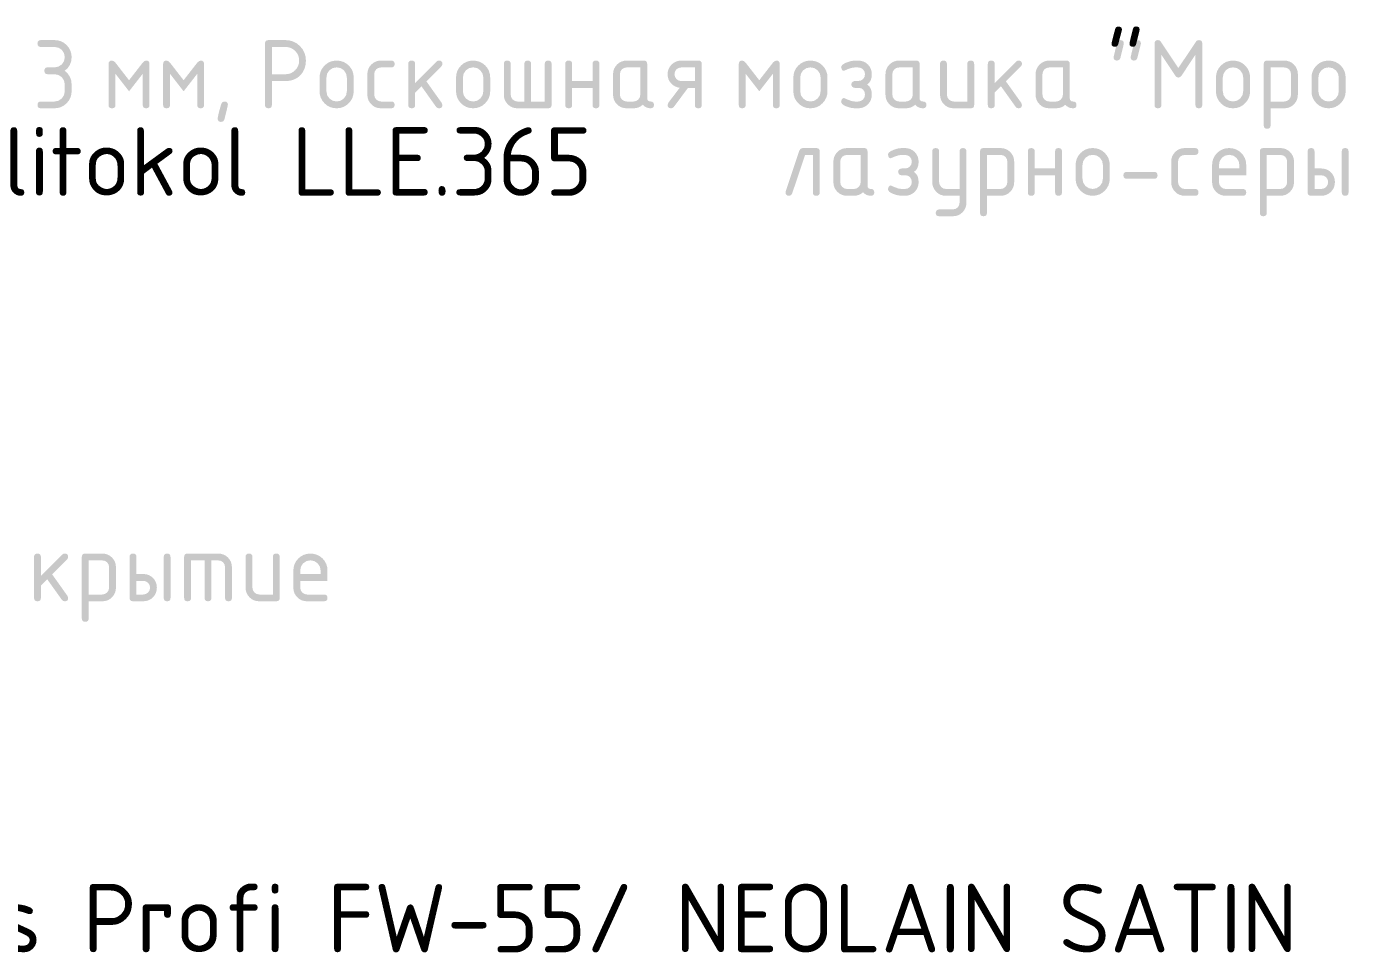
# Model space of a CAD drawing. Header units: millimetres. Extents: x 0 to 1189, y 0 to 841.
# Drawn here: x 1062.2 to 1120.9, y 660.6 to 701.7 of the extents above; entities that cross this region are included whole.
import ezdxf

# ---------------------------------------------------------------- set-up
doc = ezdxf.new("R2010")
doc.units = ezdxf.units.MM

msp = doc.modelspace()

# ---------------------------------------------------------------- hatches: boundary and pattern name
h = msp.add_hatch(color=7)
h.dxf.hatch_style = 2
h.paths.add_polyline_path([(1063.437874, 699.580735), (1063.133052, 699.580735), (1063.068723, 699.590243), (1063.022326, 699.618769), (1062.994223, 699.666311), (1062.984775, 699.73287), (1062.994223, 699.799748), (1063.022326, 699.847454), (1063.068723, 699.87604), (1063.133052, 699.885557), (1063.437874, 699.885557), (1063.612885, 699.919319), (1063.759784, 700.016746), (1063.858658, 700.163163), (1063.890973, 700.338105), (1063.858658, 700.513529), (1063.759784, 700.660015), (1063.612885, 700.758889), (1063.437874, 700.791204), (1062.832639, 700.791204), (1062.765762, 700.800721), (1062.718056, 700.829307), (1062.68947, 700.877012), (1062.679953, 700.94389), (1062.68947, 701.01045), (1062.718056, 701.057992), (1062.765762, 701.086517), (1062.832639, 701.096026), (1063.437874, 701.096026), (1063.58845, 701.082512), (1063.728433, 701.041662), (1063.85653, 700.97301), (1063.97145, 700.876091), (1064.068826, 700.758699), (1064.13902, 700.629422), (1064.181515, 700.488983), (1064.195795, 700.338105), (1064.176692, 700.159666), (1064.119452, 699.999107), (1064.024177, 699.856739), (1063.890973, 699.73287), (1064.024177, 699.609235), (1064.119452, 699.46684), (1064.176692, 699.306152), (1064.195795, 699.127636), (1064.195795, 698.822814), (1064.181515, 698.672858), (1064.13902, 698.533908), (1064.068826, 698.406018), (1063.97145, 698.289238), (1063.85467, 698.192551), (1063.72678, 698.123873), (1063.58783, 698.082894), (1063.437874, 698.069303), (1062.832639, 698.069303), (1062.765762, 698.078131), (1062.718056, 698.105201), (1062.68947, 698.151391), (1062.679953, 698.21758), (1062.68947, 698.284139), (1062.718056, 698.331681), (1062.765762, 698.360207), (1062.832639, 698.369715), (1063.437874, 698.369715), (1063.612885, 698.404235), (1063.759784, 698.505314), (1063.858658, 698.650353), (1063.890973, 698.827224), (1063.890973, 699.127636), (1063.858658, 699.302647), (1063.759784, 699.449546), (1063.612885, 699.54842)])
h = msp.add_hatch(color=7)
h.paths.add_polyline_path([(1072.934994, 701.096026), (1073.692364, 701.096026), (1073.873498, 701.079377), (1074.041352, 701.029398), (1074.195667, 700.946035), (1074.336183, 700.829238), (1074.450431, 700.69121), (1074.532485, 700.537783), (1074.581982, 700.369266), (1074.598562, 700.185969), (1074.582723, 699.994724), (1074.535517, 699.821409), (1074.457408, 699.666389), (1074.348861, 699.530023), (1074.21241, 699.418695), (1074.0572, 699.339303), (1073.883696, 699.291743), (1073.692364, 699.275913), (1073.08713, 699.275913), (1073.08713, 698.21758), (1073.077621, 698.151391), (1073.049096, 698.105201), (1073.001553, 698.078131), (1072.934994, 698.069303), (1072.868116, 698.078131), (1072.82041, 698.105201), (1072.791825, 698.151391), (1072.782308, 698.21758), (1072.782308, 700.94389), (1072.791825, 701.01045), (1072.82041, 701.057992), (1072.868116, 701.086517)])
h.paths.add_polyline_path([(1073.08713, 700.791204), (1073.08713, 699.580735), (1073.692364, 699.580735), (1073.814777, 699.591802), (1073.927113, 699.625039), (1074.02901, 699.680496), (1074.120107, 699.758226), (1074.197923, 699.849633), (1074.25357, 699.951634), (1074.286996, 700.063867), (1074.29815, 700.185969), (1074.286996, 700.308132), (1074.25357, 700.420787), (1074.197923, 700.523933), (1074.120107, 700.617571), (1074.02901, 700.69307), (1073.927113, 700.747382), (1073.814777, 700.780197), (1073.692364, 700.791204)])
h = msp.add_hatch(color=7)
h.paths.add_polyline_path([(1110.766418, 701.096026), (1110.830746, 701.086578), (1110.877143, 701.058474), (1110.905246, 701.012077), (1110.914694, 700.947749), (1110.910285, 700.909715), (1110.762559, 700.300071), (1110.710538, 700.214495), (1110.614282, 700.185969), (1110.547404, 700.195478), (1110.499698, 700.224003), (1110.471113, 700.271546), (1110.461595, 700.338105), (1110.471173, 700.385914), (1110.500181, 700.509326), (1110.549032, 700.708082), (1110.618141, 700.981924), (1110.668508, 701.0675)])
h.paths.add_polyline_path([(1111.519929, 701.096026), (1111.586807, 701.086578), (1111.634513, 701.058474), (1111.663098, 701.012077), (1111.672615, 700.947749), (1111.668206, 700.905857), (1111.51607, 700.300071), (1111.466185, 700.214495), (1111.371652, 700.185969), (1111.305093, 700.195478), (1111.25755, 700.224003), (1111.229025, 700.271546), (1111.219517, 700.338105), (1111.229094, 700.385914), (1111.258102, 700.509326), (1111.306953, 700.708082), (1111.376062, 700.981924), (1111.425878, 701.0675)])
h = msp.add_hatch(color=7)
h.dxf.hatch_style = 2
h.paths.add_polyline_path([(1114.246808, 701.096026), (1114.313686, 701.086517), (1114.361392, 701.057992), (1114.389978, 701.01045), (1114.399495, 700.94389), (1114.399495, 698.21758), (1114.389978, 698.151391), (1114.361392, 698.105201), (1114.313686, 698.078131), (1114.246808, 698.069303), (1114.180249, 698.078131), (1114.132707, 698.105201), (1114.104181, 698.151391), (1114.094673, 698.21758), (1114.094673, 700.448348), (1113.480619, 699.521204), (1113.413646, 699.454713), (1113.336752, 699.432458), (1113.263922, 699.454713), (1113.197294, 699.521204), (1112.583241, 700.448348), (1112.583241, 698.21758), (1112.573732, 698.151391), (1112.545207, 698.105201), (1112.497664, 698.078131), (1112.431105, 698.069303), (1112.364227, 698.078131), (1112.316521, 698.105201), (1112.287936, 698.151391), (1112.278418, 698.21758), (1112.278418, 700.94389), (1112.287936, 701.01045), (1112.316521, 701.057992), (1112.364227, 701.086517), (1112.431105, 701.096026), (1112.504555, 701.077009), (1112.562294, 701.019958), (1113.336752, 699.855791), (1114.120029, 701.028226), (1114.174117, 701.079696)])
h = msp.add_hatch(color=7)
h.dxf.hatch_style = 2
h.paths.add_polyline_path([(1066.746013, 698.822814), (1066.140779, 699.601681), (1066.140779, 698.21758), (1066.131271, 698.151391), (1066.102745, 698.105201), (1066.055203, 698.078131), (1065.988644, 698.069303), (1065.921766, 698.078131), (1065.87406, 698.105201), (1065.845474, 698.151391), (1065.835957, 698.21758), (1065.835957, 700.037692), (1065.845474, 700.102021), (1065.87406, 700.148418), (1065.921766, 700.176521), (1065.988644, 700.185969), (1066.064711, 700.163163), (1066.140779, 700.092814), (1066.746013, 699.313947), (1067.351799, 700.092814), (1067.427867, 700.163163), (1067.503934, 700.185969), (1067.568263, 700.176521), (1067.61466, 700.148418), (1067.642763, 700.102021), (1067.652211, 700.037692), (1067.652211, 698.21758), (1067.642763, 698.151391), (1067.61466, 698.105201), (1067.568263, 698.078131), (1067.503934, 698.069303), (1067.437375, 698.078131), (1067.389833, 698.105201), (1067.361307, 698.151391), (1067.351799, 698.21758), (1067.351799, 699.601681)])
h = msp.add_hatch(color=7)
h.dxf.hatch_style = 2
h.paths.add_polyline_path([(1069.168487, 698.822814), (1068.563252, 699.601681), (1068.563252, 698.21758), (1068.553744, 698.151391), (1068.525219, 698.105201), (1068.477676, 698.078131), (1068.411117, 698.069303), (1068.344239, 698.078131), (1068.296533, 698.105201), (1068.267948, 698.151391), (1068.25843, 698.21758), (1068.25843, 700.037692), (1068.267948, 700.102021), (1068.296533, 700.148418), (1068.344239, 700.176521), (1068.411117, 700.185969), (1068.487185, 700.163163), (1068.563252, 700.092814), (1069.168487, 699.313947), (1069.774272, 700.092814), (1069.85034, 700.163163), (1069.926408, 700.185969), (1069.990736, 700.176521), (1070.037133, 700.148418), (1070.065237, 700.102021), (1070.074685, 700.037692), (1070.074685, 698.21758), (1070.065237, 698.151391), (1070.037133, 698.105201), (1069.990736, 698.078131), (1069.926408, 698.069303), (1069.859849, 698.078131), (1069.812306, 698.105201), (1069.783781, 698.151391), (1069.774272, 698.21758), (1069.774272, 699.601681)])
h = msp.add_hatch(color=7)
h.paths.add_polyline_path([(1075.204781, 698.822814), (1075.204781, 699.428048), (1075.21838, 699.580554), (1075.25942, 699.720813), (1075.328262, 699.849185), (1075.425267, 699.966034), (1075.541797, 700.062721), (1075.670007, 700.131399), (1075.810205, 700.172378), (1075.962702, 700.185969), (1076.115199, 700.172439), (1076.255397, 700.131881), (1076.383607, 700.064349), (1076.500137, 699.969893), (1076.597142, 699.853294), (1076.665984, 699.724602), (1076.707023, 699.583095), (1076.720623, 699.428048), (1076.720623, 698.822814), (1076.706343, 698.672858), (1076.663848, 698.533908), (1076.593654, 698.406018), (1076.496278, 698.289238), (1076.381359, 698.192551), (1076.253261, 698.123873), (1076.113278, 698.082894), (1075.962702, 698.069303), (1075.810205, 698.082894), (1075.670007, 698.123873), (1075.541797, 698.192551), (1075.425267, 698.289238), (1075.328262, 698.406018), (1075.25942, 698.533908), (1075.21838, 698.672858)])
h.paths.add_polyline_path([(1076.415801, 698.827224), (1076.415801, 699.432458), (1076.383486, 699.606022), (1076.284612, 699.754368), (1076.137713, 699.853242), (1075.962702, 699.885557), (1075.787691, 699.853242), (1075.640792, 699.754368), (1075.541918, 699.606022), (1075.509603, 699.432458), (1075.509603, 698.827224), (1075.541918, 698.650353), (1075.640792, 698.505314), (1075.787691, 698.404235), (1075.962702, 698.369715), (1076.137713, 698.404235), (1076.284612, 698.505314), (1076.383486, 698.651799)])
h = msp.add_hatch(color=7)
h.dxf.hatch_style = 2
h.paths.add_polyline_path([(1077.631369, 699.580735), (1077.631369, 698.674537), (1077.653693, 698.55892), (1077.720666, 698.459012), (1077.818438, 698.392039), (1077.932332, 698.369715), (1078.38488, 698.369715), (1078.451758, 698.360207), (1078.499464, 698.331681), (1078.52805, 698.284139), (1078.537567, 698.21758), (1078.52805, 698.151391), (1078.499464, 698.105201), (1078.451758, 698.078131), (1078.38488, 698.069303), (1077.932332, 698.069303), (1077.80992, 698.079767), (1077.697584, 698.111677), (1077.595686, 698.165808), (1077.504589, 698.242936), (1077.426773, 698.335953), (1077.371126, 698.438066), (1077.3377, 698.550514), (1077.326547, 698.674537), (1077.326547, 699.580735), (1077.3377, 699.702898), (1077.371126, 699.815553), (1077.426773, 699.918699), (1077.504589, 700.012337), (1077.595686, 700.087603), (1077.697584, 700.141941), (1077.80992, 700.174885), (1077.932332, 700.185969), (1078.38488, 700.185969), (1078.451758, 700.176461), (1078.499464, 700.147936), (1078.52805, 700.100393), (1078.537567, 700.033834), (1078.52805, 699.966956), (1078.499464, 699.91925), (1078.451758, 699.890664), (1078.38488, 699.881147), (1077.932332, 699.881147), (1077.814579, 699.859374), (1077.716256, 699.79626), (1077.653142, 699.698006)])
h = msp.add_hatch(color=7)
h.dxf.hatch_style = 2
h.paths.add_polyline_path([(1079.448192, 699.191026), (1080.400692, 700.143526), (1080.447201, 700.17591), (1080.506525, 700.185969), (1080.573403, 700.176521), (1080.621109, 700.148418), (1080.649695, 700.102021), (1080.659212, 700.037692), (1080.646947, 699.980022), (1080.612359, 699.931859), (1079.947593, 699.263235), (1080.629446, 698.306325), (1080.659212, 698.21758), (1080.649695, 698.151391), (1080.621109, 698.105201), (1080.573403, 698.078131), (1080.506525, 698.069303), (1080.433627, 698.085081), (1080.379746, 698.132692), (1079.727658, 699.047159), (1079.448192, 698.763834), (1079.448192, 698.21758), (1079.438683, 698.151391), (1079.410158, 698.105201), (1079.362616, 698.078131), (1079.296056, 698.069303), (1079.229179, 698.078131), (1079.181473, 698.105201), (1079.152887, 698.151391), (1079.14337, 698.21758), (1079.14337, 700.037692), (1079.152887, 700.102021), (1079.181473, 700.148418), (1079.229179, 700.176521), (1079.296056, 700.185969), (1079.362616, 700.176521), (1079.410158, 700.148418), (1079.438683, 700.102021), (1079.448192, 700.037692)])
h = msp.add_hatch(color=7)
h.paths.add_polyline_path([(1081.265136, 698.822814), (1081.265136, 699.428048), (1081.278735, 699.580554), (1081.319775, 699.720813), (1081.388617, 699.849185), (1081.485622, 699.966034), (1081.602152, 700.062721), (1081.730361, 700.131399), (1081.87056, 700.172378), (1082.023057, 700.185969), (1082.175554, 700.172439), (1082.315752, 700.131881), (1082.443961, 700.064349), (1082.560492, 699.969893), (1082.657497, 699.853294), (1082.726338, 699.724602), (1082.767378, 699.583095), (1082.780978, 699.428048), (1082.780978, 698.822814), (1082.766698, 698.672858), (1082.724203, 698.533908), (1082.654009, 698.406018), (1082.556633, 698.289238), (1082.441713, 698.192551), (1082.313616, 698.123873), (1082.173633, 698.082894), (1082.023057, 698.069303), (1081.87056, 698.082894), (1081.730361, 698.123873), (1081.602152, 698.192551), (1081.485622, 698.289238), (1081.388617, 698.406018), (1081.319775, 698.533908), (1081.278735, 698.672858)])
h.paths.add_polyline_path([(1082.476156, 698.827224), (1082.476156, 699.432458), (1082.443841, 699.606022), (1082.344966, 699.754368), (1082.198068, 699.853242), (1082.023057, 699.885557), (1081.848046, 699.853242), (1081.701147, 699.754368), (1081.602273, 699.606022), (1081.569958, 699.432458), (1081.569958, 698.827224), (1081.602273, 698.650353), (1081.701147, 698.505314), (1081.848046, 698.404235), (1082.023057, 698.369715), (1082.198068, 698.404235), (1082.344966, 698.505314), (1082.443841, 698.651799)])
h = msp.add_hatch(color=7)
h.dxf.hatch_style = 2
h.paths.add_polyline_path([(1085.355291, 698.069303), (1083.979458, 698.069303), (1083.863065, 698.079767), (1083.754838, 698.111677), (1083.655292, 698.165808), (1083.564944, 698.242936), (1083.487128, 698.335755), (1083.431481, 698.436481), (1083.398055, 698.545165), (1083.386902, 698.661859), (1083.386902, 700.037692), (1083.396419, 700.102021), (1083.425004, 700.148418), (1083.47271, 700.176521), (1083.539588, 700.185969), (1083.606147, 700.176521), (1083.65369, 700.148418), (1083.682215, 700.102021), (1083.691724, 700.037692), (1083.691724, 698.674537), (1083.714048, 698.55892), (1083.78102, 698.459012), (1083.878792, 698.392039), (1083.992687, 698.369715), (1084.296958, 698.369715), (1084.296958, 700.037692), (1084.306484, 700.102021), (1084.334716, 700.148418), (1084.381139, 700.176521), (1084.445235, 700.185969), (1084.512113, 700.176521), (1084.559819, 700.148418), (1084.588404, 700.102021), (1084.597922, 700.037692), (1084.597922, 698.369715), (1085.203156, 698.369715), (1085.203156, 700.037692), (1085.212664, 700.102021), (1085.24119, 700.148418), (1085.288732, 700.176521), (1085.355291, 700.185969), (1085.422169, 700.176521), (1085.469875, 700.148418), (1085.498461, 700.102021), (1085.507978, 700.037692), (1085.507978, 698.21758), (1085.498461, 698.151391), (1085.469875, 698.105201), (1085.422169, 698.078131)])
h = msp.add_hatch(color=7)
h.dxf.hatch_style = 2
h.paths.add_polyline_path([(1086.41914, 698.975501), (1086.41914, 698.21758), (1086.409631, 698.151391), (1086.381106, 698.105201), (1086.333564, 698.078131), (1086.267005, 698.069303), (1086.200127, 698.078131), (1086.152421, 698.105201), (1086.123835, 698.151391), (1086.114318, 698.21758), (1086.114318, 700.037692), (1086.123835, 700.102021), (1086.152421, 700.148418), (1086.200127, 700.176521), (1086.267005, 700.185969), (1086.333564, 700.176521), (1086.381106, 700.148418), (1086.409631, 700.102021), (1086.41914, 700.037692), (1086.41914, 699.279771), (1087.325338, 699.279771), (1087.325338, 700.037692), (1087.334846, 700.102021), (1087.363372, 700.148418), (1087.410914, 700.176521), (1087.477473, 700.185969), (1087.544351, 700.176521), (1087.592057, 700.148418), (1087.620643, 700.102021), (1087.63016, 700.037692), (1087.63016, 698.21758), (1087.620643, 698.151391), (1087.592057, 698.105201), (1087.544351, 698.078131), (1087.477473, 698.069303), (1087.410914, 698.078131), (1087.363372, 698.105201), (1087.334846, 698.151391), (1087.325338, 698.21758), (1087.325338, 698.975501)])
h = msp.add_hatch(color=7)
h.paths.add_polyline_path([(1089.447104, 699.881147), (1088.841869, 699.881147), (1088.724116, 699.859374), (1088.625793, 699.79626), (1088.562679, 699.698006), (1088.540906, 699.580735), (1088.540906, 698.674537), (1088.56323, 698.55892), (1088.630203, 698.459012), (1088.727974, 698.392039), (1088.841869, 698.369715), (1089.14614, 698.369715), (1089.261689, 698.392039), (1089.357807, 698.459012), (1089.424779, 698.557266), (1089.447104, 698.674537)])
h.paths.add_polyline_path([(1090.052338, 698.21758), (1090.04289, 698.151391), (1090.014787, 698.105201), (1089.96839, 698.078131), (1089.904061, 698.069303), (1089.801664, 698.07888), (1089.709964, 698.107888), (1089.628497, 698.156739), (1089.556796, 698.225848), (1089.467128, 698.156739), (1089.369038, 698.107888), (1089.262162, 698.07888), (1089.14614, 698.069303), (1088.841869, 698.069303), (1088.719456, 698.079767), (1088.607121, 698.111677), (1088.505223, 698.165808), (1088.414126, 698.242936), (1088.33631, 698.335953), (1088.280663, 698.438066), (1088.247237, 698.550514), (1088.236084, 698.674537), (1088.236084, 699.580735), (1088.247237, 699.702898), (1088.280663, 699.815553), (1088.33631, 699.918699), (1088.414126, 700.012337), (1088.505223, 700.087603), (1088.607121, 700.141941), (1088.719456, 700.174885), (1088.841869, 700.185969), (1089.599239, 700.185969), (1089.666117, 700.176521), (1089.713823, 700.148418), (1089.742409, 700.102021), (1089.751926, 700.037692), (1089.751926, 698.522402), (1089.761434, 698.455524), (1089.78996, 698.407818), (1089.837502, 698.379232), (1089.904061, 698.369715), (1089.96839, 698.360207), (1090.014787, 698.331681), (1090.04289, 698.284139)])
h = msp.add_hatch(color=7)
h.paths.add_polyline_path([(1091.196543, 698.979359), (1091.086188, 699.003475), (1090.98467, 699.044127), (1090.892763, 699.102142), (1090.811244, 699.178348), (1090.744366, 699.267576), (1090.69666, 699.363832), (1090.668074, 699.467943), (1090.658557, 699.580735), (1090.669711, 699.702898), (1090.703137, 699.815553), (1090.758784, 699.918699), (1090.8366, 700.012337), (1090.927697, 700.087603), (1091.029594, 700.141941), (1091.14193, 700.174885), (1091.264343, 700.185969), (1092.021713, 700.185969), (1092.08859, 700.176521), (1092.136296, 700.148418), (1092.164882, 700.102021), (1092.174399, 700.037692), (1092.174399, 698.21758), (1092.164882, 698.151391), (1092.136296, 698.105201), (1092.08859, 698.078131), (1092.021713, 698.069303), (1091.955153, 698.078131), (1091.907611, 698.105201), (1091.879086, 698.151391), (1091.869577, 698.21758), (1091.869577, 698.975501), (1091.564755, 698.975501), (1090.933614, 698.128834), (1090.878837, 698.083152), (1090.811244, 698.069303), (1090.744366, 698.078131), (1090.69666, 698.105201), (1090.668074, 698.151391), (1090.658557, 698.21758), (1090.688323, 698.310735)])
h.paths.add_polyline_path([(1090.963379, 699.580735), (1090.985703, 699.464635), (1091.052676, 699.364659), (1091.150448, 699.298168), (1091.264343, 699.275913), (1091.869577, 699.275913), (1091.869577, 699.881147), (1091.264343, 699.881147), (1091.146589, 699.859374), (1091.048266, 699.79626), (1090.985152, 699.698006)])
h = msp.add_hatch(color=7)
h.dxf.hatch_style = 2
h.paths.add_polyline_path([(1094.728866, 698.822814), (1094.123631, 699.601681), (1094.123631, 698.21758), (1094.114123, 698.151391), (1094.085598, 698.105201), (1094.038055, 698.078131), (1093.971496, 698.069303), (1093.904618, 698.078131), (1093.856912, 698.105201), (1093.828326, 698.151391), (1093.818809, 698.21758), (1093.818809, 700.037692), (1093.828326, 700.102021), (1093.856912, 700.148418), (1093.904618, 700.176521), (1093.971496, 700.185969), (1094.047564, 700.163163), (1094.123631, 700.092814), (1094.728866, 699.313947), (1095.334651, 700.092814), (1095.410719, 700.163163), (1095.486787, 700.185969), (1095.551115, 700.176521), (1095.597512, 700.148418), (1095.625615, 700.102021), (1095.635064, 700.037692), (1095.635064, 698.21758), (1095.625615, 698.151391), (1095.597512, 698.105201), (1095.551115, 698.078131), (1095.486787, 698.069303), (1095.420227, 698.078131), (1095.372685, 698.105201), (1095.34416, 698.151391), (1095.334651, 698.21758), (1095.334651, 699.601681)])
h = msp.add_hatch(color=7)
h.paths.add_polyline_path([(1096.241283, 698.822814), (1096.241283, 699.428048), (1096.254882, 699.580554), (1096.295922, 699.720813), (1096.364764, 699.849185), (1096.461769, 699.966034), (1096.578299, 700.062721), (1096.706508, 700.131399), (1096.846707, 700.172378), (1096.999204, 700.185969), (1097.151701, 700.172439), (1097.291899, 700.131881), (1097.420108, 700.064349), (1097.536639, 699.969893), (1097.633644, 699.853294), (1097.702486, 699.724602), (1097.743525, 699.583095), (1097.757125, 699.428048), (1097.757125, 698.822814), (1097.742845, 698.672858), (1097.70035, 698.533908), (1097.630156, 698.406018), (1097.53278, 698.289238), (1097.41786, 698.192551), (1097.289763, 698.123873), (1097.14978, 698.082894), (1096.999204, 698.069303), (1096.846707, 698.082894), (1096.706508, 698.123873), (1096.578299, 698.192551), (1096.461769, 698.289238), (1096.364764, 698.406018), (1096.295922, 698.533908), (1096.254882, 698.672858)])
h.paths.add_polyline_path([(1097.452303, 698.827224), (1097.452303, 699.432458), (1097.419988, 699.606022), (1097.321113, 699.754368), (1097.174215, 699.853242), (1096.999204, 699.885557), (1096.824193, 699.853242), (1096.677294, 699.754368), (1096.57842, 699.606022), (1096.546105, 699.432458), (1096.546105, 698.827224), (1096.57842, 698.650353), (1096.677294, 698.505314), (1096.824193, 698.404235), (1096.999204, 698.369715), (1097.174215, 698.404235), (1097.321113, 698.505314), (1097.419988, 698.651799)])
h = msp.add_hatch(color=7)
h.dxf.hatch_style = 2
h.paths.add_polyline_path([(1099.421382, 698.674537), (1099.401814, 698.80049), (1099.340905, 698.895023), (1099.264975, 698.949318), (1099.163413, 698.975501), (1098.968834, 698.975501), (1098.906202, 698.99059), (1098.863001, 699.021803), (1098.828412, 699.069965), (1098.816148, 699.127636), (1098.828412, 699.188959), (1098.863001, 699.237879), (1098.922394, 699.271986), (1099.010727, 699.284181), (1099.05758, 699.284181), (1099.108292, 699.279771), (1099.242168, 699.302096), (1099.340905, 699.369068), (1099.401814, 699.46374), (1099.421382, 699.580735), (1099.401331, 699.698006), (1099.337046, 699.79626), (1099.238516, 699.861028), (1099.12097, 699.881147), (1098.968834, 699.881147), (1098.828481, 699.86213), (1098.659602, 699.80508), (1098.578703, 699.7718), (1098.520903, 699.748029), (1098.486977, 699.733766), (1098.435809, 699.742034), (1098.397224, 699.783582), (1098.363049, 699.889416), (1098.378887, 699.948215), (1098.426094, 700.003862), (1098.504203, 700.056305), (1098.612749, 700.105492), (1098.803401, 700.166401), (1098.968834, 700.185969), (1099.12097, 700.185969), (1099.243133, 700.174885), (1099.355787, 700.141941), (1099.458933, 700.087603), (1099.552571, 700.012337), (1099.62807, 699.918699), (1099.682382, 699.815553), (1099.715197, 699.702898), (1099.726204, 699.580735), (1099.713431, 699.433121), (1099.674872, 699.30809), (1099.610165, 699.206107), (1099.518947, 699.127636), (1099.610165, 699.049165), (1099.674872, 698.947182), (1099.713431, 698.822151), (1099.726204, 698.674537), (1099.715197, 698.552374), (1099.682382, 698.439719), (1099.62807, 698.336573), (1099.552571, 698.242936), (1099.458933, 698.165808), (1099.355787, 698.111677), (1099.243133, 698.079767), (1099.12097, 698.069303), (1098.968834, 698.069303), (1098.799818, 698.08832), (1098.608891, 698.14537), (1098.500715, 698.194627), (1098.423958, 698.247552), (1098.378207, 698.304508), (1098.363049, 698.365857), (1098.397224, 698.47169), (1098.436291, 698.511584), (1098.48156, 698.52626), (1098.495263, 698.521506), (1098.529998, 698.507243), (1098.586127, 698.483472), (1098.664012, 698.450192), (1098.829032, 698.389283), (1098.968834, 698.369715), (1099.12097, 698.369715), (1099.238516, 698.392039), (1099.337046, 698.459012), (1099.399885, 698.557266)])
h = msp.add_hatch(color=7)
h.paths.add_polyline_path([(1101.543363, 699.881147), (1100.938129, 699.881147), (1100.820375, 699.859374), (1100.722052, 699.79626), (1100.658938, 699.698006), (1100.637165, 699.580735), (1100.637165, 698.674537), (1100.659489, 698.55892), (1100.726462, 698.459012), (1100.824234, 698.392039), (1100.938129, 698.369715), (1101.242399, 698.369715), (1101.357948, 698.392039), (1101.454066, 698.459012), (1101.521039, 698.557266), (1101.543363, 698.674537)])
h.paths.add_polyline_path([(1102.148597, 698.21758), (1102.139149, 698.151391), (1102.111046, 698.105201), (1102.064649, 698.078131), (1102.00032, 698.069303), (1101.897924, 698.07888), (1101.806224, 698.107888), (1101.724756, 698.156739), (1101.653055, 698.225848), (1101.563388, 698.156739), (1101.465297, 698.107888), (1101.358422, 698.07888), (1101.242399, 698.069303), (1100.938129, 698.069303), (1100.815716, 698.079767), (1100.70338, 698.111677), (1100.601483, 698.165808), (1100.510386, 698.242936), (1100.432569, 698.335953), (1100.376923, 698.438066), (1100.343497, 698.550514), (1100.332343, 698.674537), (1100.332343, 699.580735), (1100.343497, 699.702898), (1100.376923, 699.815553), (1100.432569, 699.918699), (1100.510386, 700.012337), (1100.601483, 700.087603), (1100.70338, 700.141941), (1100.815716, 700.174885), (1100.938129, 700.185969), (1101.695498, 700.185969), (1101.762376, 700.176521), (1101.810082, 700.148418), (1101.838668, 700.102021), (1101.848185, 700.037692), (1101.848185, 698.522402), (1101.857694, 698.455524), (1101.886219, 698.407818), (1101.933761, 698.379232), (1102.00032, 698.369715), (1102.064649, 698.360207), (1102.111046, 698.331681), (1102.139149, 698.284139)])
h = msp.add_hatch(color=7)
h.dxf.hatch_style = 2
h.paths.add_polyline_path([(1104.270658, 700.037692), (1104.270658, 698.21758), (1104.261141, 698.151391), (1104.232556, 698.105201), (1104.18485, 698.078131), (1104.117972, 698.069303), (1103.360602, 698.069303), (1103.238189, 698.079767), (1103.125853, 698.111677), (1103.023956, 698.165808), (1102.932859, 698.242936), (1102.855043, 698.335953), (1102.799396, 698.438066), (1102.76597, 698.550514), (1102.754816, 698.674537), (1102.754816, 700.037692), (1102.764334, 700.102021), (1102.792919, 700.148418), (1102.840625, 700.176521), (1102.907503, 700.185969), (1102.974062, 700.176521), (1103.021605, 700.148418), (1103.05013, 700.102021), (1103.059639, 700.037692), (1103.059639, 698.674537), (1103.081963, 698.55892), (1103.148935, 698.459012), (1103.246707, 698.392039), (1103.360602, 698.369715), (1103.965836, 698.369715), (1103.965836, 700.037692), (1103.975345, 700.102021), (1104.00387, 700.148418), (1104.051413, 700.176521), (1104.117972, 700.185969), (1104.18485, 700.176521), (1104.232556, 700.148418), (1104.261141, 700.102021)])
h = msp.add_hatch(color=7)
h.dxf.hatch_style = 2
h.paths.add_polyline_path([(1105.181404, 699.191026), (1106.133904, 700.143526), (1106.180413, 700.17591), (1106.239738, 700.185969), (1106.306616, 700.176521), (1106.354322, 700.148418), (1106.382907, 700.102021), (1106.392424, 700.037692), (1106.38016, 699.980022), (1106.345571, 699.931859), (1105.680805, 699.263235), (1106.362659, 698.306325), (1106.392424, 698.21758), (1106.382907, 698.151391), (1106.354322, 698.105201), (1106.306616, 698.078131), (1106.239738, 698.069303), (1106.16684, 698.085081), (1106.112958, 698.132692), (1105.460871, 699.047159), (1105.181404, 698.763834), (1105.181404, 698.21758), (1105.171896, 698.151391), (1105.143371, 698.105201), (1105.095828, 698.078131), (1105.029269, 698.069303), (1104.962391, 698.078131), (1104.914685, 698.105201), (1104.886099, 698.151391), (1104.876582, 698.21758), (1104.876582, 700.037692), (1104.886099, 700.102021), (1104.914685, 700.148418), (1104.962391, 700.176521), (1105.029269, 700.185969), (1105.095828, 700.176521), (1105.143371, 700.148418), (1105.171896, 700.102021), (1105.181404, 700.037692)])
h = msp.add_hatch(color=7)
h.paths.add_polyline_path([(1108.209368, 699.881147), (1107.604134, 699.881147), (1107.48638, 699.859374), (1107.388057, 699.79626), (1107.324943, 699.698006), (1107.30317, 699.580735), (1107.30317, 698.674537), (1107.325494, 698.55892), (1107.392467, 698.459012), (1107.490239, 698.392039), (1107.604134, 698.369715), (1107.908405, 698.369715), (1108.023953, 698.392039), (1108.120071, 698.459012), (1108.187044, 698.557266), (1108.209368, 698.674537)])
h.paths.add_polyline_path([(1108.814603, 698.21758), (1108.805154, 698.151391), (1108.777051, 698.105201), (1108.730654, 698.078131), (1108.666326, 698.069303), (1108.563929, 698.07888), (1108.472229, 698.107888), (1108.390761, 698.156739), (1108.31906, 698.225848), (1108.229393, 698.156739), (1108.131302, 698.107888), (1108.024427, 698.07888), (1107.908405, 698.069303), (1107.604134, 698.069303), (1107.481721, 698.079767), (1107.369385, 698.111677), (1107.267488, 698.165808), (1107.176391, 698.242936), (1107.098575, 698.335953), (1107.042928, 698.438066), (1107.009502, 698.550514), (1106.998348, 698.674537), (1106.998348, 699.580735), (1107.009502, 699.702898), (1107.042928, 699.815553), (1107.098575, 699.918699), (1107.176391, 700.012337), (1107.267488, 700.087603), (1107.369385, 700.141941), (1107.481721, 700.174885), (1107.604134, 700.185969), (1108.361504, 700.185969), (1108.428382, 700.176521), (1108.476087, 700.148418), (1108.504673, 700.102021), (1108.51419, 700.037692), (1108.51419, 698.522402), (1108.523699, 698.455524), (1108.552224, 698.407818), (1108.599766, 698.379232), (1108.666326, 698.369715), (1108.730654, 698.360207), (1108.777051, 698.331681), (1108.805154, 698.284139)])
h = msp.add_hatch(color=7)
h.paths.add_polyline_path([(1115.005835, 698.822814), (1115.005835, 699.428048), (1115.019434, 699.580554), (1115.060474, 699.720813), (1115.129316, 699.849185), (1115.226321, 699.966034), (1115.342851, 700.062721), (1115.471061, 700.131399), (1115.611259, 700.172378), (1115.763756, 700.185969), (1115.916253, 700.172439), (1116.056451, 700.131881), (1116.18466, 700.064349), (1116.301191, 699.969893), (1116.398196, 699.853294), (1116.467038, 699.724602), (1116.508077, 699.583095), (1116.521677, 699.428048), (1116.521677, 698.822814), (1116.507397, 698.672858), (1116.464902, 698.533908), (1116.394708, 698.406018), (1116.297332, 698.289238), (1116.182412, 698.192551), (1116.054315, 698.123873), (1115.914332, 698.082894), (1115.763756, 698.069303), (1115.611259, 698.082894), (1115.471061, 698.123873), (1115.342851, 698.192551), (1115.226321, 698.289238), (1115.129316, 698.406018), (1115.060474, 698.533908), (1115.019434, 698.672858)])
h.paths.add_polyline_path([(1116.216855, 698.827224), (1116.216855, 699.432458), (1116.18454, 699.606022), (1116.085666, 699.754368), (1115.938767, 699.853242), (1115.763756, 699.885557), (1115.588745, 699.853242), (1115.441846, 699.754368), (1115.342972, 699.606022), (1115.310657, 699.432458), (1115.310657, 698.827224), (1115.342972, 698.650353), (1115.441846, 698.505314), (1115.588745, 698.404235), (1115.763756, 698.369715), (1115.938767, 698.404235), (1116.085666, 698.505314), (1116.18454, 698.651799)])
h = msp.add_hatch(color=7)
h.paths.add_polyline_path([(1117.127601, 700.037692), (1117.137118, 700.102021), (1117.165703, 700.148418), (1117.213409, 700.176521), (1117.280287, 700.185969), (1118.037657, 700.185969), (1118.16007, 700.174885), (1118.272406, 700.141941), (1118.374303, 700.087603), (1118.4654, 700.012337), (1118.543216, 699.918699), (1118.598863, 699.815553), (1118.632289, 699.702898), (1118.643443, 699.580735), (1118.643443, 698.674537), (1118.632289, 698.552374), (1118.598863, 698.439719), (1118.543216, 698.336573), (1118.4654, 698.242936), (1118.374303, 698.165808), (1118.272406, 698.111677), (1118.16007, 698.079767), (1118.037657, 698.069303), (1117.432423, 698.069303), (1117.432423, 697.307523), (1117.422914, 697.243195), (1117.394389, 697.196798), (1117.346847, 697.168694), (1117.280287, 697.159246), (1117.213409, 697.168694), (1117.165703, 697.196798), (1117.137118, 697.243195), (1117.127601, 697.307523)])
h.paths.add_polyline_path([(1117.432423, 699.881147), (1117.432423, 698.369715), (1118.037657, 698.369715), (1118.153206, 698.392039), (1118.249324, 698.459012), (1118.316296, 698.557266), (1118.338621, 698.674537), (1118.338621, 699.580735), (1118.316848, 699.698006), (1118.253733, 699.79626), (1118.15541, 699.861028), (1118.037657, 699.881147)])
h = msp.add_hatch(color=7)
h.paths.add_polyline_path([(1119.249367, 698.822814), (1119.249367, 699.428048), (1119.262966, 699.580554), (1119.304006, 699.720813), (1119.372847, 699.849185), (1119.469853, 699.966034), (1119.586383, 700.062721), (1119.714592, 700.131399), (1119.85479, 700.172378), (1120.007288, 700.185969), (1120.159785, 700.172439), (1120.299983, 700.131881), (1120.428192, 700.064349), (1120.544722, 699.969893), (1120.641728, 699.853294), (1120.710569, 699.724602), (1120.751609, 699.583095), (1120.765209, 699.428048), (1120.765209, 698.822814), (1120.750929, 698.672858), (1120.708433, 698.533908), (1120.63824, 698.406018), (1120.540864, 698.289238), (1120.425944, 698.192551), (1120.297847, 698.123873), (1120.157864, 698.082894), (1120.007288, 698.069303), (1119.85479, 698.082894), (1119.714592, 698.123873), (1119.586383, 698.192551), (1119.469853, 698.289238), (1119.372847, 698.406018), (1119.304006, 698.533908), (1119.262966, 698.672858)])
h.paths.add_polyline_path([(1120.460387, 698.827224), (1120.460387, 699.432458), (1120.428072, 699.606022), (1120.329197, 699.754368), (1120.182298, 699.853242), (1120.007288, 699.885557), (1119.832277, 699.853242), (1119.685378, 699.754368), (1119.586504, 699.606022), (1119.554189, 699.432458), (1119.554189, 698.827224), (1119.586504, 698.650353), (1119.685378, 698.505314), (1119.832277, 698.404235), (1120.007288, 698.369715), (1120.182298, 698.404235), (1120.329197, 698.505314), (1120.428072, 698.651799)])
h = msp.add_hatch(color=7)
h.dxf.hatch_style = 2
h.paths.add_polyline_path([(1070.985726, 698.369715), (1071.050054, 698.360887), (1071.096451, 698.333817), (1071.124555, 698.287627), (1071.134003, 698.221438), (1071.124494, 698.173947), (1071.095969, 698.050699), (1071.048427, 697.852003), (1070.981867, 697.57817), (1070.929846, 697.492594), (1070.833591, 697.464068), (1070.766713, 697.472896), (1070.719007, 697.499966), (1070.690421, 697.546156), (1070.680904, 697.612345), (1070.690481, 697.69247), (1070.719489, 697.825872), (1070.76834, 698.013329), (1070.837449, 698.255613), (1070.891124, 698.34119)])
h = msp.add_hatch(color=7)
h.dxf.hatch_style = 2
h.paths.add_polyline_path([(1096.65527, 696.303642), (1097.260504, 696.303642), (1097.327382, 696.294193), (1097.375088, 696.26609), (1097.403674, 696.219693), (1097.413191, 696.155365), (1097.413191, 694.335252), (1097.403674, 694.269063), (1097.375088, 694.222873), (1097.327382, 694.195803), (1097.260504, 694.186975), (1097.193945, 694.195803), (1097.146403, 694.222873), (1097.117877, 694.269063), (1097.108369, 694.335252), (1097.108369, 695.99882), (1096.761103, 695.99882), (1096.189493, 694.288398), (1096.138781, 694.212262), (1096.050036, 694.186975), (1095.983158, 694.196483), (1095.935452, 694.225009), (1095.906866, 694.272551), (1095.897349, 694.33911), (1095.906168, 694.385964), (1096.503135, 696.180721), (1096.563079, 696.274014)])
h = msp.add_hatch(color=7)
h.paths.add_polyline_path([(1099.229928, 695.99882), (1098.624693, 695.99882), (1098.50694, 695.977047), (1098.408617, 695.913932), (1098.345503, 695.815678), (1098.32373, 695.698407), (1098.32373, 694.792209), (1098.346054, 694.676592), (1098.413027, 694.576684), (1098.510798, 694.509711), (1098.624693, 694.487387), (1098.928964, 694.487387), (1099.044513, 694.509711), (1099.140631, 694.576684), (1099.207603, 694.674938), (1099.229928, 694.792209)])
h.paths.add_polyline_path([(1099.835162, 694.335252), (1099.825714, 694.269063), (1099.79761, 694.222873), (1099.751214, 694.195803), (1099.686885, 694.186975), (1099.584488, 694.196552), (1099.492788, 694.22556), (1099.411321, 694.274411), (1099.339619, 694.34352), (1099.249952, 694.274411), (1099.151862, 694.22556), (1099.044986, 694.196552), (1098.928964, 694.186975), (1098.624693, 694.186975), (1098.50228, 694.197439), (1098.389944, 694.22935), (1098.288047, 694.283481), (1098.19695, 694.360608), (1098.119134, 694.453625), (1098.063487, 694.555738), (1098.030061, 694.668186), (1098.018908, 694.792209), (1098.018908, 695.698407), (1098.030061, 695.82057), (1098.063487, 695.933225), (1098.119134, 696.036371), (1098.19695, 696.130009), (1098.288047, 696.205275), (1098.389944, 696.259613), (1098.50228, 696.292557), (1098.624693, 696.303642), (1099.382063, 696.303642), (1099.448941, 696.294193), (1099.496647, 696.26609), (1099.525233, 696.219693), (1099.53475, 696.155365), (1099.53475, 694.640074), (1099.544258, 694.573196), (1099.572784, 694.52549), (1099.620326, 694.496904), (1099.686885, 694.487387), (1099.751214, 694.477879), (1099.79761, 694.449353), (1099.825714, 694.401811)])
h = msp.add_hatch(color=7)
h.dxf.hatch_style = 2
h.paths.add_polyline_path([(1101.499507, 694.792209), (1101.479939, 694.918162), (1101.41903, 695.012695), (1101.3431, 695.06699), (1101.241539, 695.093173), (1101.04696, 695.093173), (1100.984328, 695.108262), (1100.941126, 695.139475), (1100.906537, 695.187637), (1100.894273, 695.245308), (1100.906537, 695.306631), (1100.941126, 695.355551), (1101.00052, 695.389658), (1101.088852, 695.401853), (1101.135705, 695.401853), (1101.186417, 695.397444), (1101.320293, 695.419768), (1101.41903, 695.486741), (1101.479939, 695.581412), (1101.499507, 695.698407), (1101.479457, 695.815678), (1101.415171, 695.913932), (1101.316642, 695.9787), (1101.199095, 695.99882), (1101.04696, 695.99882), (1100.906606, 695.979803), (1100.737728, 695.922752), (1100.656828, 695.889472), (1100.599028, 695.865701), (1100.565103, 695.851438), (1100.513934, 695.859707), (1100.475349, 695.901254), (1100.441174, 696.007088), (1100.457013, 696.065887), (1100.504219, 696.121534), (1100.582328, 696.173977), (1100.690874, 696.223164), (1100.881526, 696.284073), (1101.04696, 696.303642), (1101.199095, 696.303642), (1101.321258, 696.292557), (1101.433913, 696.259613), (1101.537059, 696.205275), (1101.630696, 696.130009), (1101.706196, 696.036371), (1101.760508, 695.933225), (1101.793322, 695.82057), (1101.804329, 695.698407), (1101.791557, 695.550793), (1101.752997, 695.425762), (1101.68829, 695.323779), (1101.597072, 695.245308), (1101.68829, 695.166838), (1101.752997, 695.064854), (1101.791557, 694.939823), (1101.804329, 694.792209), (1101.793322, 694.670046), (1101.760508, 694.557392), (1101.706196, 694.454245), (1101.630696, 694.360608), (1101.537059, 694.283481), (1101.433913, 694.22935), (1101.321258, 694.197439), (1101.199095, 694.186975), (1101.04696, 694.186975), (1100.877943, 694.205992), (1100.687016, 694.263043), (1100.57884, 694.312299), (1100.502083, 694.365224), (1100.456332, 694.42218), (1100.441174, 694.483529), (1100.475349, 694.589362), (1100.514417, 694.629256), (1100.559685, 694.643932), (1100.573388, 694.639178), (1100.608123, 694.624915), (1100.664252, 694.601144), (1100.742137, 694.567865), (1100.907158, 694.506955), (1101.04696, 694.487387), (1101.199095, 694.487387), (1101.316642, 694.509711), (1101.415171, 694.576684), (1101.47801, 694.674938)])
h = msp.add_hatch(color=7)
h.dxf.hatch_style = 2
h.paths.add_polyline_path([(1103.621281, 693.877743), (1103.621281, 694.186975), (1103.016047, 694.186975), (1102.893634, 694.197439), (1102.781298, 694.22935), (1102.679401, 694.283481), (1102.588304, 694.360608), (1102.510488, 694.454245), (1102.454841, 694.557392), (1102.421415, 694.670046), (1102.410261, 694.792209), (1102.410261, 696.155365), (1102.419778, 696.219693), (1102.448364, 696.26609), (1102.49607, 696.294193), (1102.562948, 696.303642), (1102.629507, 696.294193), (1102.677049, 696.26609), (1102.705575, 696.219693), (1102.715083, 696.155365), (1102.715083, 694.792209), (1102.737407, 694.676592), (1102.80438, 694.576684), (1102.902152, 694.509711), (1103.016047, 694.487387), (1103.621281, 694.487387), (1103.621281, 696.155365), (1103.63079, 696.219693), (1103.659315, 696.26609), (1103.706857, 696.294193), (1103.773417, 696.303642), (1103.840294, 696.294193), (1103.888, 696.26609), (1103.916586, 696.219693), (1103.926103, 696.155365), (1103.926103, 693.882153), (1103.915019, 693.75999), (1103.882075, 693.647335), (1103.827737, 693.544189), (1103.75247, 693.450551), (1103.661063, 693.375052), (1103.559063, 693.32074), (1103.44683, 693.287926), (1103.324727, 693.276918), (1102.715083, 693.276918), (1102.648524, 693.286427), (1102.600982, 693.314952), (1102.572456, 693.362495), (1102.562948, 693.429054), (1102.57349, 693.483624), (1102.60925, 693.534887), (1102.657412, 693.569476), (1102.715083, 693.581741), (1103.320318, 693.581741), (1103.438071, 693.601791), (1103.536394, 693.666076), (1103.599508, 693.760954)])
h = msp.add_hatch(color=7)
h.paths.add_polyline_path([(1104.53182, 696.155365), (1104.541337, 696.219693), (1104.569923, 696.26609), (1104.617629, 696.294193), (1104.684506, 696.303642), (1105.441876, 696.303642), (1105.564289, 696.292557), (1105.676625, 696.259613), (1105.778522, 696.205275), (1105.869619, 696.130009), (1105.947435, 696.036371), (1106.003082, 695.933225), (1106.036508, 695.82057), (1106.047662, 695.698407), (1106.047662, 694.792209), (1106.036508, 694.670046), (1106.003082, 694.557392), (1105.947435, 694.454245), (1105.869619, 694.360608), (1105.778522, 694.283481), (1105.676625, 694.22935), (1105.564289, 694.197439), (1105.441876, 694.186975), (1104.836642, 694.186975), (1104.836642, 693.425195), (1104.827133, 693.360867), (1104.798608, 693.31447), (1104.751066, 693.286367), (1104.684506, 693.276918), (1104.617629, 693.286367), (1104.569923, 693.31447), (1104.541337, 693.360867), (1104.53182, 693.425195)])
h.paths.add_polyline_path([(1104.836642, 695.99882), (1104.836642, 694.487387), (1105.441876, 694.487387), (1105.557425, 694.509711), (1105.653543, 694.576684), (1105.720516, 694.674938), (1105.74284, 694.792209), (1105.74284, 695.698407), (1105.721067, 695.815678), (1105.657953, 695.913932), (1105.55963, 695.9787), (1105.441876, 695.99882)])
h = msp.add_hatch(color=7)
h.dxf.hatch_style = 2
h.paths.add_polyline_path([(1106.958201, 695.093173), (1106.958201, 694.335252), (1106.948692, 694.269063), (1106.920167, 694.222873), (1106.872624, 694.195803), (1106.806065, 694.186975), (1106.739187, 694.195803), (1106.691481, 694.222873), (1106.662896, 694.269063), (1106.653379, 694.335252), (1106.653379, 696.155365), (1106.662896, 696.219693), (1106.691481, 696.26609), (1106.739187, 696.294193), (1106.806065, 696.303642), (1106.872624, 696.294193), (1106.920167, 696.26609), (1106.948692, 696.219693), (1106.958201, 696.155365), (1106.958201, 695.397444), (1107.864399, 695.397444), (1107.864399, 696.155365), (1107.873907, 696.219693), (1107.902432, 696.26609), (1107.949975, 696.294193), (1108.016534, 696.303642), (1108.083412, 696.294193), (1108.131118, 696.26609), (1108.159703, 696.219693), (1108.169221, 696.155365), (1108.169221, 694.335252), (1108.159703, 694.269063), (1108.131118, 694.222873), (1108.083412, 694.195803), (1108.016534, 694.186975), (1107.949975, 694.195803), (1107.902432, 694.222873), (1107.873907, 694.269063), (1107.864399, 694.335252), (1107.864399, 695.093173)])
h = msp.add_hatch(color=7)
h.paths.add_polyline_path([(1108.774937, 694.940486), (1108.774937, 695.545721), (1108.788537, 695.698226), (1108.829576, 695.838485), (1108.898418, 695.966858), (1108.995423, 696.083707), (1109.111954, 696.180393), (1109.240163, 696.249071), (1109.380361, 696.290051), (1109.532858, 696.303642), (1109.685355, 696.290111), (1109.825554, 696.249554), (1109.953763, 696.182021), (1110.070293, 696.087565), (1110.167298, 695.970966), (1110.23614, 695.842274), (1110.27718, 695.700767), (1110.290779, 695.545721), (1110.290779, 694.940486), (1110.276499, 694.79053), (1110.234004, 694.65158), (1110.16381, 694.52369), (1110.066435, 694.40691), (1109.951515, 694.310223), (1109.823418, 694.241545), (1109.683435, 694.200566), (1109.532858, 694.186975), (1109.380361, 694.200566), (1109.240163, 694.241545), (1109.111954, 694.310223), (1108.995423, 694.40691), (1108.898418, 694.52369), (1108.829576, 694.65158), (1108.788537, 694.79053)])
h.paths.add_polyline_path([(1109.985957, 694.944896), (1109.985957, 695.55013), (1109.953642, 695.723694), (1109.854768, 695.87204), (1109.707869, 695.970914), (1109.532858, 696.003229), (1109.357847, 695.970914), (1109.210949, 695.87204), (1109.112074, 695.723694), (1109.079759, 695.55013), (1109.079759, 694.944896), (1109.112074, 694.768025), (1109.210949, 694.622986), (1109.357847, 694.521907), (1109.532858, 694.487387), (1109.707869, 694.521907), (1109.854768, 694.622986), (1109.953642, 694.769472)])
h = msp.add_hatch(color=7)
h.dxf.hatch_style = 2
h.paths.add_polyline_path([(1113.322877, 695.698407), (1113.322877, 694.792209), (1113.345201, 694.676592), (1113.412174, 694.576684), (1113.509945, 694.509711), (1113.62384, 694.487387), (1114.076388, 694.487387), (1114.143266, 694.477879), (1114.190972, 694.449353), (1114.219558, 694.401811), (1114.229075, 694.335252), (1114.219558, 694.269063), (1114.190972, 694.222873), (1114.143266, 694.195803), (1114.076388, 694.186975), (1113.62384, 694.186975), (1113.501427, 694.197439), (1113.389091, 694.22935), (1113.287194, 694.283481), (1113.196097, 694.360608), (1113.118281, 694.453625), (1113.062634, 694.555738), (1113.029208, 694.668186), (1113.018055, 694.792209), (1113.018055, 695.698407), (1113.029208, 695.82057), (1113.062634, 695.933225), (1113.118281, 696.036371), (1113.196097, 696.130009), (1113.287194, 696.205275), (1113.389091, 696.259613), (1113.501427, 696.292557), (1113.62384, 696.303642), (1114.076388, 696.303642), (1114.143266, 696.294133), (1114.190972, 696.265608), (1114.219558, 696.218065), (1114.229075, 696.151506), (1114.219558, 696.084628), (1114.190972, 696.036922), (1114.143266, 696.008337), (1114.076388, 695.99882), (1113.62384, 695.99882), (1113.506087, 695.977047), (1113.407764, 695.913932), (1113.34465, 695.815678)])
h = msp.add_hatch(color=7)
h.paths.add_polyline_path([(1115.592591, 696.003229), (1115.417581, 695.970914), (1115.270682, 695.87204), (1115.171807, 695.725141), (1115.139492, 695.55013), (1115.139492, 695.397444), (1116.04569, 695.397444), (1116.04569, 695.55013), (1116.013375, 695.725141), (1115.914501, 695.87204), (1115.767602, 695.970914)])
h.paths.add_polyline_path([(1115.139492, 695.093173), (1115.139492, 694.792209), (1115.161817, 694.676592), (1115.228789, 694.576684), (1115.326561, 694.509711), (1115.440456, 694.487387), (1116.197826, 694.487387), (1116.264704, 694.477879), (1116.31241, 694.449353), (1116.340995, 694.401811), (1116.350512, 694.335252), (1116.340995, 694.269063), (1116.31241, 694.222873), (1116.264704, 694.195803), (1116.197826, 694.186975), (1115.440456, 694.186975), (1115.318043, 694.197439), (1115.205707, 694.22935), (1115.10381, 694.283481), (1115.012713, 694.360608), (1114.934897, 694.453625), (1114.87925, 694.555738), (1114.845824, 694.668186), (1114.83467, 694.792209), (1114.83467, 695.545721), (1114.84827, 695.698226), (1114.88931, 695.838485), (1114.958151, 695.966858), (1115.055157, 696.083707), (1115.171687, 696.180393), (1115.299896, 696.249071), (1115.440094, 696.290051), (1115.592591, 696.303642), (1115.745089, 696.290111), (1115.885287, 696.249554), (1116.013496, 696.182021), (1116.130026, 696.087565), (1116.227032, 695.971035), (1116.295873, 695.842826), (1116.336913, 695.702627), (1116.350512, 695.55013), (1116.350512, 695.093173)])
h = msp.add_hatch(color=7)
h.paths.add_polyline_path([(1116.956229, 696.155365), (1116.965746, 696.219693), (1116.994332, 696.26609), (1117.042038, 696.294193), (1117.108916, 696.303642), (1117.866286, 696.303642), (1117.988698, 696.292557), (1118.101034, 696.259613), (1118.202932, 696.205275), (1118.294029, 696.130009), (1118.371845, 696.036371), (1118.427492, 695.933225), (1118.460918, 695.82057), (1118.472071, 695.698407), (1118.472071, 694.792209), (1118.460918, 694.670046), (1118.427492, 694.557392), (1118.371845, 694.454245), (1118.294029, 694.360608), (1118.202932, 694.283481), (1118.101034, 694.22935), (1117.988698, 694.197439), (1117.866286, 694.186975), (1117.261051, 694.186975), (1117.261051, 693.425195), (1117.251543, 693.360867), (1117.223017, 693.31447), (1117.175475, 693.286367), (1117.108916, 693.276918), (1117.042038, 693.286367), (1116.994332, 693.31447), (1116.965746, 693.360867), (1116.956229, 693.425195)])
h.paths.add_polyline_path([(1117.261051, 695.99882), (1117.261051, 694.487387), (1117.866286, 694.487387), (1117.981834, 694.509711), (1118.077952, 694.576684), (1118.144925, 694.674938), (1118.167249, 694.792209), (1118.167249, 695.698407), (1118.145476, 695.815678), (1118.082362, 695.913932), (1117.984039, 695.9787), (1117.866286, 695.99882)])
h = msp.add_hatch(color=7)
h.paths.add_polyline_path([(1120.288808, 694.792209), (1120.277723, 694.670046), (1120.244779, 694.557392), (1120.190442, 694.454245), (1120.115175, 694.360608), (1120.021537, 694.283481), (1119.918391, 694.22935), (1119.805736, 694.197439), (1119.683573, 694.186975), (1119.230474, 694.186975), (1119.163597, 694.195803), (1119.115891, 694.222873), (1119.087305, 694.269063), (1119.077788, 694.335252), (1119.077788, 696.155365), (1119.087305, 696.219693), (1119.115891, 696.26609), (1119.163597, 696.294193), (1119.230474, 696.303642), (1119.297034, 696.294193), (1119.344576, 696.26609), (1119.373101, 696.219693), (1119.38261, 696.155365), (1119.38261, 695.397444), (1119.683573, 695.397444), (1119.805736, 695.386445), (1119.918391, 695.353691), (1120.021537, 695.299543), (1120.115175, 695.224362), (1120.190442, 695.130638), (1120.244779, 695.027303), (1120.277723, 694.914458)])
h.paths.add_polyline_path([(1119.987844, 694.792209), (1119.965796, 694.909756), (1119.899099, 695.008286), (1119.800844, 695.0714), (1119.683573, 695.093173), (1119.38261, 695.093173), (1119.38261, 694.487387), (1119.683573, 694.487387), (1119.800844, 694.509711), (1119.899099, 694.576684), (1119.965796, 694.674938)])
h.paths.add_polyline_path([(1120.59363, 696.155365), (1120.603138, 696.219693), (1120.631664, 696.26609), (1120.679206, 696.294193), (1120.745765, 696.303642), (1120.810094, 696.294193), (1120.856491, 696.26609), (1120.884594, 696.219693), (1120.894042, 696.155365), (1120.894042, 694.335252), (1120.884594, 694.269063), (1120.856491, 694.222873), (1120.810094, 694.195803), (1120.745765, 694.186975), (1120.679206, 694.195803), (1120.631664, 694.222873), (1120.603138, 694.269063), (1120.59363, 694.335252)])
h = msp.add_hatch(color=7)
h.dxf.hatch_style = 2
h.paths.add_polyline_path([(1112.259651, 694.940486), (1111.049183, 694.940486), (1110.982305, 694.950003), (1110.934599, 694.978589), (1110.906013, 695.026295), (1110.896496, 695.093173), (1110.906013, 695.159732), (1110.934599, 695.207274), (1110.982305, 695.2358), (1111.049183, 695.245308), (1112.259651, 695.245308), (1112.326529, 695.2358), (1112.374235, 695.207274), (1112.402821, 695.159732), (1112.412338, 695.093173), (1112.402821, 695.026295), (1112.374235, 694.978589), (1112.326529, 694.950003)])
h = msp.add_hatch(color=7)
h.dxf.hatch_style = 2
h.paths.add_polyline_path([(1062.83144, 677.308526), (1063.78394, 678.261026), (1063.830449, 678.29341), (1063.889773, 678.303469), (1063.956651, 678.294021), (1064.004357, 678.265918), (1064.032943, 678.219521), (1064.04246, 678.155192), (1064.030195, 678.097522), (1063.995607, 678.049359), (1063.330841, 677.380735), (1064.012694, 676.423825), (1064.04246, 676.33508), (1064.032943, 676.268891), (1064.004357, 676.222701), (1063.956651, 676.195631), (1063.889773, 676.186803), (1063.816875, 676.202581), (1063.762994, 676.250192), (1063.110906, 677.164659), (1062.83144, 676.881334), (1062.83144, 676.33508), (1062.821931, 676.268891), (1062.793406, 676.222701), (1062.745864, 676.195631), (1062.679304, 676.186803), (1062.612427, 676.195631), (1062.564721, 676.222701), (1062.536135, 676.268891), (1062.526618, 676.33508), (1062.526618, 678.155192), (1062.536135, 678.219521), (1062.564721, 678.265918), (1062.612427, 678.294021), (1062.679304, 678.303469), (1062.745864, 678.294021), (1062.793406, 678.265918), (1062.821931, 678.219521), (1062.83144, 678.155192)])
h = msp.add_hatch(color=7)
h.paths.add_polyline_path([(1064.648143, 678.155192), (1064.65766, 678.219521), (1064.686245, 678.265918), (1064.733951, 678.294021), (1064.800829, 678.303469), (1065.558199, 678.303469), (1065.680612, 678.292385), (1065.792948, 678.259441), (1065.894845, 678.205103), (1065.985942, 678.129837), (1066.063758, 678.036199), (1066.119405, 677.933053), (1066.152831, 677.820398), (1066.163985, 677.698235), (1066.163985, 676.792037), (1066.152831, 676.669874), (1066.119405, 676.557219), (1066.063758, 676.454073), (1065.985942, 676.360436), (1065.894845, 676.283308), (1065.792948, 676.229177), (1065.680612, 676.197267), (1065.558199, 676.186803), (1064.952965, 676.186803), (1064.952965, 675.425023), (1064.943456, 675.360695), (1064.914931, 675.314298), (1064.867389, 675.286194), (1064.800829, 675.276746), (1064.733951, 675.286194), (1064.686245, 675.314298), (1064.65766, 675.360695), (1064.648143, 675.425023)])
h.paths.add_polyline_path([(1064.952965, 677.998647), (1064.952965, 676.487215), (1065.558199, 676.487215), (1065.673748, 676.509539), (1065.769866, 676.576512), (1065.836838, 676.674766), (1065.859163, 676.792037), (1065.859163, 677.698235), (1065.83739, 677.815506), (1065.774275, 677.91376), (1065.675952, 677.978528), (1065.558199, 677.998647)])
h = msp.add_hatch(color=7)
h.paths.add_polyline_path([(1067.980687, 676.792037), (1067.969603, 676.669874), (1067.936659, 676.557219), (1067.882321, 676.454073), (1067.807055, 676.360436), (1067.713417, 676.283308), (1067.610271, 676.229177), (1067.497616, 676.197267), (1067.375453, 676.186803), (1066.922354, 676.186803), (1066.855476, 676.195631), (1066.80777, 676.222701), (1066.779185, 676.268891), (1066.769668, 676.33508), (1066.769668, 678.155192), (1066.779185, 678.219521), (1066.80777, 678.265918), (1066.855476, 678.294021), (1066.922354, 678.303469), (1066.988913, 678.294021), (1067.036456, 678.265918), (1067.064981, 678.219521), (1067.07449, 678.155192), (1067.07449, 677.397271), (1067.375453, 677.397271), (1067.497616, 677.386273), (1067.610271, 677.353519), (1067.713417, 677.29937), (1067.807055, 677.22419), (1067.882321, 677.130466), (1067.936659, 677.02713), (1067.969603, 676.914286)])
h.paths.add_polyline_path([(1067.679724, 676.792037), (1067.657675, 676.909584), (1067.590978, 677.008113), (1067.492724, 677.071228), (1067.375453, 677.093001), (1067.07449, 677.093001), (1067.07449, 676.487215), (1067.375453, 676.487215), (1067.492724, 676.509539), (1067.590978, 676.576512), (1067.657675, 676.674766)])
h.paths.add_polyline_path([(1068.28551, 678.155192), (1068.295018, 678.219521), (1068.323543, 678.265918), (1068.371086, 678.294021), (1068.437645, 678.303469), (1068.501973, 678.294021), (1068.54837, 678.265918), (1068.576474, 678.219521), (1068.585922, 678.155192), (1068.585922, 676.33508), (1068.576474, 676.268891), (1068.54837, 676.222701), (1068.501973, 676.195631), (1068.437645, 676.186803), (1068.371086, 676.195631), (1068.323543, 676.222701), (1068.295018, 676.268891), (1068.28551, 676.33508)])
h = msp.add_hatch(color=7)
h.dxf.hatch_style = 2
h.paths.add_polyline_path([(1069.344587, 678.303469), (1070.707742, 678.303469), (1070.829216, 678.292385), (1070.940355, 678.259441), (1071.041985, 678.205103), (1071.134934, 678.129837), (1071.21275, 678.036199), (1071.268397, 677.933053), (1071.301823, 677.820398), (1071.312976, 677.698235), (1071.312976, 676.33508), (1071.303459, 676.268891), (1071.274874, 676.222701), (1071.227168, 676.195631), (1071.16029, 676.186803), (1071.09373, 676.195631), (1071.046188, 676.222701), (1071.017663, 676.268891), (1071.008154, 676.33508), (1071.008154, 677.698235), (1070.986381, 677.815506), (1070.923267, 677.91376), (1070.825013, 677.978528), (1070.707742, 677.998647), (1070.40292, 677.998647), (1070.40292, 676.33508), (1070.393403, 676.268891), (1070.364817, 676.222701), (1070.317111, 676.195631), (1070.250233, 676.186803), (1070.186137, 676.195631), (1070.139715, 676.222701), (1070.111482, 676.268891), (1070.101956, 676.33508), (1070.101956, 677.998647), (1069.496722, 677.998647), (1069.496722, 676.33508), (1069.487214, 676.268891), (1069.458688, 676.222701), (1069.411146, 676.195631), (1069.344587, 676.186803), (1069.277709, 676.195631), (1069.230003, 676.222701), (1069.201417, 676.268891), (1069.1919, 676.33508), (1069.1919, 678.155192), (1069.201417, 678.219521), (1069.230003, 678.265918), (1069.277709, 678.294021)])
h = msp.add_hatch(color=7)
h.dxf.hatch_style = 2
h.paths.add_polyline_path([(1073.434917, 678.155192), (1073.434917, 676.33508), (1073.4254, 676.268891), (1073.396814, 676.222701), (1073.349109, 676.195631), (1073.282231, 676.186803), (1072.524861, 676.186803), (1072.402448, 676.197267), (1072.290112, 676.229177), (1072.188215, 676.283308), (1072.097118, 676.360436), (1072.019302, 676.453453), (1071.963655, 676.555566), (1071.930229, 676.668014), (1071.919075, 676.792037), (1071.919075, 678.155192), (1071.928592, 678.219521), (1071.957178, 678.265918), (1072.004884, 678.294021), (1072.071762, 678.303469), (1072.138321, 678.294021), (1072.185863, 678.265918), (1072.214389, 678.219521), (1072.223897, 678.155192), (1072.223897, 676.792037), (1072.246222, 676.67642), (1072.313194, 676.576512), (1072.410966, 676.509539), (1072.524861, 676.487215), (1073.130095, 676.487215), (1073.130095, 678.155192), (1073.139604, 678.219521), (1073.168129, 678.265918), (1073.215671, 678.294021), (1073.282231, 678.303469), (1073.349109, 678.294021), (1073.396814, 678.265918), (1073.4254, 678.219521)])
h = msp.add_hatch(color=7)
h.paths.add_polyline_path([(1074.798521, 678.003057), (1074.62351, 677.970742), (1074.476611, 677.871868), (1074.377737, 677.724969), (1074.345422, 677.549958), (1074.345422, 677.397271), (1075.25162, 677.397271), (1075.25162, 677.549958), (1075.219305, 677.724969), (1075.120431, 677.871868), (1074.973532, 677.970742)])
h.paths.add_polyline_path([(1074.345422, 677.093001), (1074.345422, 676.792037), (1074.367746, 676.67642), (1074.434719, 676.576512), (1074.532491, 676.509539), (1074.646386, 676.487215), (1075.403755, 676.487215), (1075.470633, 676.477707), (1075.518339, 676.449181), (1075.546925, 676.401639), (1075.556442, 676.33508), (1075.546925, 676.268891), (1075.518339, 676.222701), (1075.470633, 676.195631), (1075.403755, 676.186803), (1074.646386, 676.186803), (1074.523973, 676.197267), (1074.411637, 676.229177), (1074.30974, 676.283308), (1074.218643, 676.360436), (1074.140827, 676.453453), (1074.08518, 676.555566), (1074.051754, 676.668014), (1074.0406, 676.792037), (1074.0406, 677.545548), (1074.0542, 677.698054), (1074.095239, 677.838313), (1074.164081, 677.966685), (1074.261086, 678.083534), (1074.377617, 678.180221), (1074.505826, 678.248899), (1074.646024, 678.289878), (1074.798521, 678.303469), (1074.951018, 678.289939), (1075.091216, 678.249381), (1075.219426, 678.181849), (1075.335956, 678.087393), (1075.432961, 677.970863), (1075.501803, 677.842653), (1075.542843, 677.702455), (1075.556442, 677.549958), (1075.556442, 677.093001)])

# ---------------------------------------------------------------- texts
at = {"color": 7, "char_height": 3.040288, "attachment_point": 1}
for s, insert in [('{\\fGOSTCommon|b0|i0|c0;"}', (1110.161212, 701.109582)), ('{\\fGOSTCommon|b0|i0|c0;litokol LLE.365 }', (1061.164788, 697.22727)), ('{\\fGOSTCommon|b0|i0|c0;BRAVO Class Profi FW-55/ NEOLAIN SATIN }', (1039.19631, 663.640713))]:
    msp.add_mtext(s, dxfattribs=dict(at, insert=insert))

doc.saveas('drawing.dxf')
